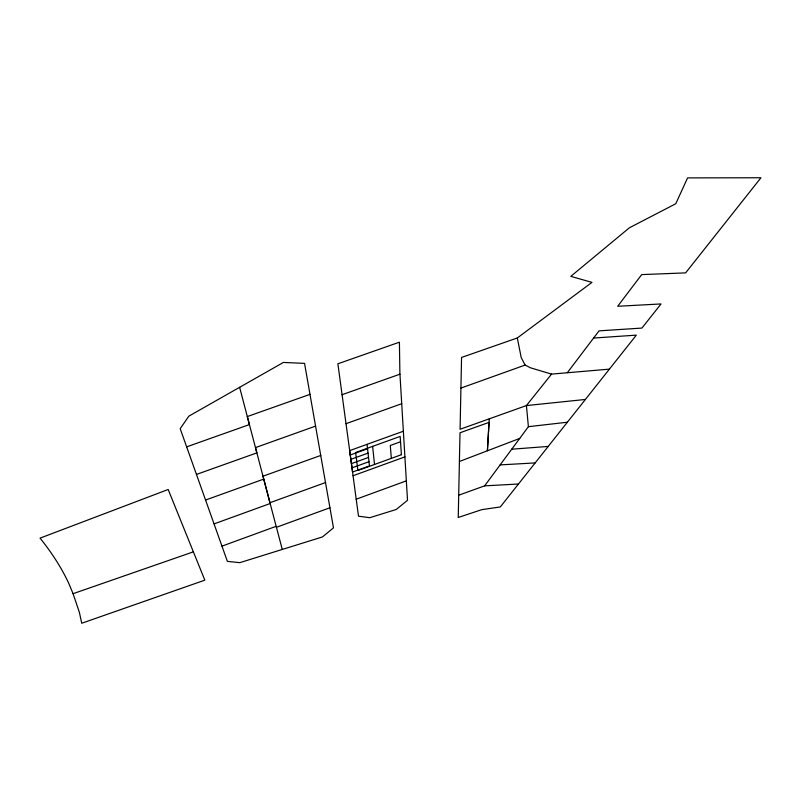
<?xml version="1.0" encoding="UTF-8"?>
<svg xmlns="http://www.w3.org/2000/svg" width="801" height="801" viewBox="0 0 801 801"><rect width="100%" height="100%" fill="white"/><g stroke="black" fill="none" stroke-linecap="round" stroke-linejoin="round"><path stroke-width="1.2" d="M489.271 418.843L487.398 450.793L489.051 422.377L460.004 432.77L458.242 517.476L481.842 509.636L500.295 506.953L636.324 335.138L593.611 338.052M458.683 495.208L484.625 485.857L528.4 426.683L526.417 405.566L551.569 374.107L609.421 369.141M567.388 372.635L599.038 330.863L641.931 328.07L661.035 303.939L617.691 306.272L641.701 274.603L685.616 272.881L760.95 177.752L687.588 177.892L675.764 203.754L629.346 227.814L570.793 276.365L591.959 282.373L517.316 337.972L461.556 357.446L460.084 429.256L526.417 405.566L585.391 399.459M459.414 461.486L519.719 438.427M221.947 546.152L276.155 526.317L255.479 447.599L315.564 426.122L304.55 363.374L283.414 362.432L188.846 416.16L180.185 428.675L227.374 561.371L239.829 562.662L322.463 536.93L333.476 527.849L315.564 426.122M282.262 549.456L276.455 527.288L329.952 507.744M406.337 480.86L407.519 500.285L396.235 509.486L369.802 517.696L358.518 516.194L356.205 499.213L406.337 480.86L399.889 373.186L399.409 342.187L337.882 363.794L352.58 472.029L369.471 465.902L367.058 444.335M352.009 467.854L369.001 461.686M325.506 482.562L269.957 502.718L262.988 476.205L320.75 455.449M214.097 523.884L270.167 503.529M356.205 499.213L353.061 475.734L404.946 456.87M403.374 431.228L349.657 450.623L353.061 475.734M350.257 455.008L367.549 448.75M350.848 459.333L368.039 453.116M400.53 441.782L390.287 445.486L391.329 458.362M351.429 463.619L368.52 457.421M205.557 500.044L263.719 479.118M196.445 474.442L256.861 452.875L247.309 416.57L310.007 394.352M345.972 423.709L401.732 403.704M460.935 388.074L525.106 365.066L530.502 367.809L551.569 374.107M186.653 446.858L249.411 424.58L239.629 387.304M342.027 394.723L399.959 374.177M73.071 593.681L79.419 612.525L81.722 623.248L204.826 580.164L168.17 489.491L40.05 538.142A2618.099 627.513 -3 0 1 68.696 583.188L73.071 593.681L193.371 551.849M528.4 426.683L567.388 422.217M484.625 485.857L518.467 484.014M511.749 449.211L548.204 446.427M500.144 464.9L535.158 462.918M525.106 365.066L521.211 357.596L517.316 337.972M276.155 526.317L276.455 527.288M372.625 446.367L374.518 464.47M401.391 454.708L357.927 470.497L355.614 452.515L400.17 436.415L401.391 454.708"/></g></svg>
